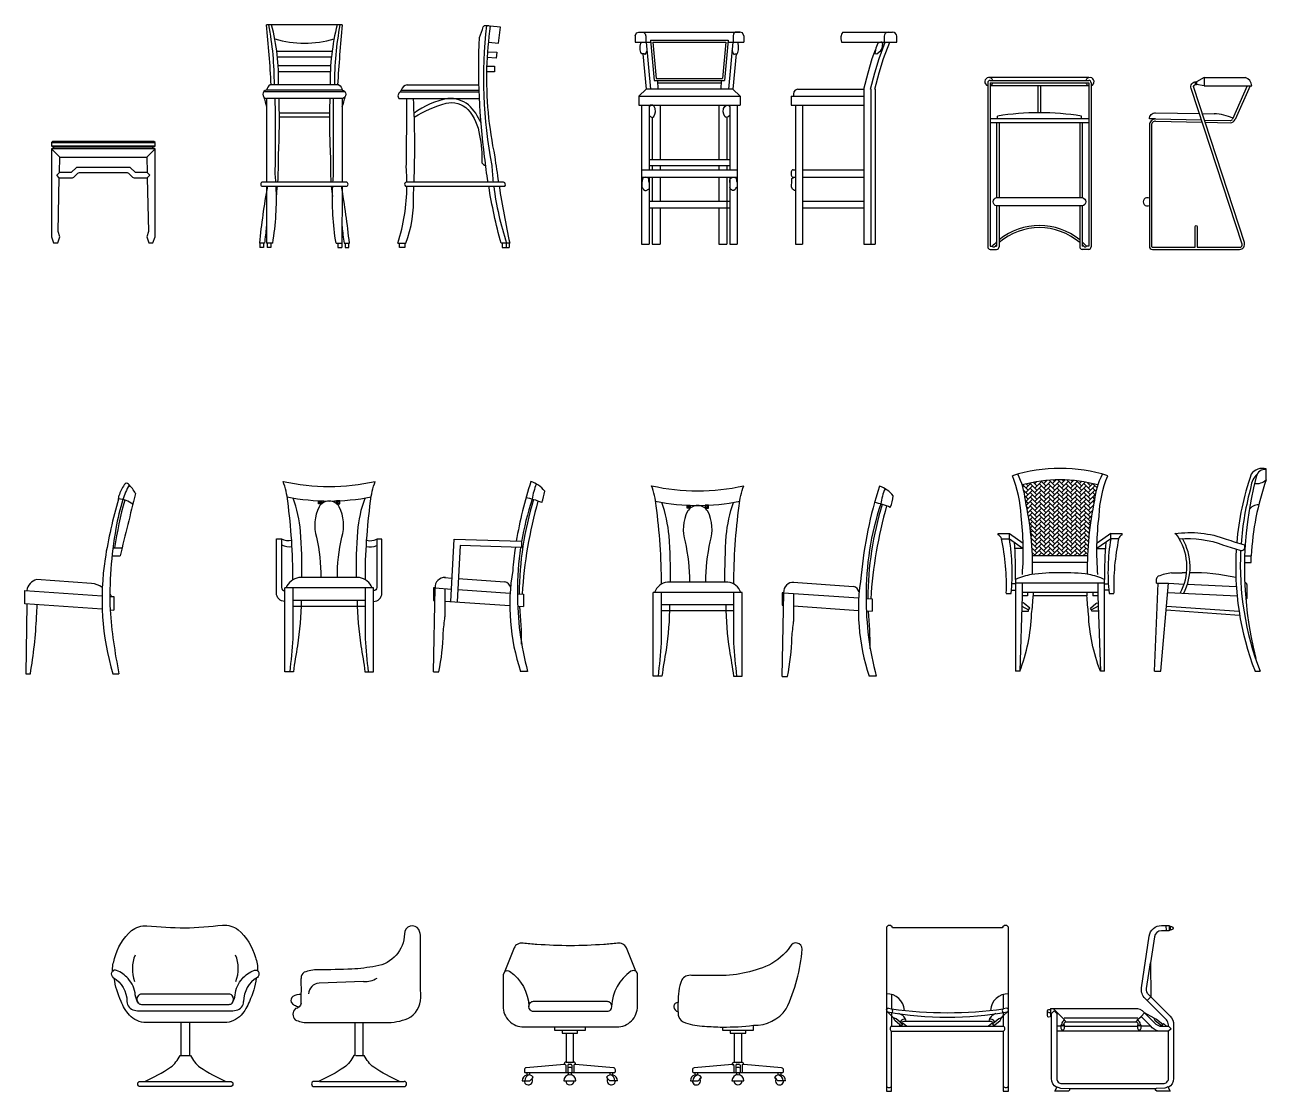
# Model space of a CAD drawing. Header units: inches. Extents: x 10 to 52.5, y 12.2 to 37.
# Drawn here: x 21.83 to 27.83, y 19.95 to 25.1 of the extents above; entities that cross this region are included whole.
import ezdxf

# ---------------------------------------------------------------- set-up
doc = ezdxf.new("R2010")
doc.units = ezdxf.units.IN
doc.header["$MEASUREMENT"] = 0
for name, color, linetype in [('02', 2, 'Continuous'), ('4', 4, 'Continuous'), ('8', 8, 'Continuous')]:
    doc.layers.add(name, color=color, linetype=linetype)

msp = doc.modelspace()

# ---------------------------------------------------------------- hatches: boundary and pattern name
at = {"layer": '8'}
h = msp.add_hatch(dxfattribs=at)
h.set_pattern_fill('AR-HBONE', color=256, scale=0.00015, style=0)
h.set_pattern_definition([(45, (19.594615, 43.33471), (2e-18, 0.021552615), [0.04572, -0.01524]), (135, (19.605391, 43.345486), (2e-18, 0.021552615), [0.04572, -0.01524])])
h.paths.add_polyline_path([(26.6955, 22.5315), (26.9634, 22.5315, -0.04465), (26.9975, 22.8006, -0.055152), (27.0126, 22.8744, 0.136951), (26.6463, 22.8744, -0.055152), (26.6615, 22.8006, -0.04465)])

# ---------------------------------------------------------------- linework, layer by layer
at = {"layer": '02'}
for p, q in [((26.7236, 24.6728), (26.7236, 24.8028)), ((26.7356, 24.6728), (26.7356, 24.8028)), ((21.9549, 24.5287), (22.4549, 24.5287)), ((21.9549, 24.5137), (22.4549, 24.5137)), ((26.6448, 22.2896), (26.677, 22.2706)), ((27.0141, 22.2896), (26.982, 22.2706)), ((27.3459, 20.7211), (27.3408, 20.7461)), ((27.2682, 20.4011), (27.2505, 20.3834)), ((26.0151, 20.3095), (25.9913, 20.3329)), ((26.5551, 20.3095), (26.5789, 20.3329)), ((26.7757, 20.3259), (26.7832, 20.3259)), ((26.8497, 20.3009), (27.2048, 20.3009)), ((26.8332, 20.2645), (26.8332, 20.2501)), ((26.8374, 20.2645), (26.8374, 20.2695)), ((26.8374, 20.2645), (26.8474, 20.2645)), ((26.8474, 20.2645), (26.8474, 20.2695)), ((27.2032, 20.2645), (27.2032, 20.2501)), ((27.2071, 20.2645), (27.2071, 20.2695)), ((27.2171, 20.2695), (27.2171, 20.2645)), ((27.3253, 20.269), (27.3189, 20.2613)), ((24.432, 20.0754), (24.4345, 20.0757)), ((24.44, 20.0707), (24.44, 20.0362)), ((24.442, 20.0862), (24.478, 20.0862)), ((24.45, 20.0712), (24.45, 20.0362)), ((24.455, 20.0762), (24.465, 20.0762)), ((24.47, 20.0712), (24.47, 20.0362)), ((25.2446, 20.0751), (25.2471, 20.0754)), ((25.2525, 20.0704), (25.2525, 20.0359)), ((25.2545, 20.0859), (25.2905, 20.0859)), ((25.2625, 20.0709), (25.2625, 20.0359)), ((25.2675, 20.0759), (25.2775, 20.0759)), ((25.2825, 20.0709), (25.2825, 20.0359))]:
    msp.add_line(p, q, dxfattribs=at)
for points in [[(23.245, 22.7983), (23.2608, 22.7983), (23.2608, 22.7838), (23.245, 22.7838)], [(23.248, 22.7953), (23.2578, 22.7953), (23.2578, 22.7868), (23.248, 22.7868)], [(23.3482, 22.7983), (23.3325, 22.7983), (23.3325, 22.7838), (23.3482, 22.7838)], [(23.3452, 22.7953), (23.3355, 22.7953), (23.3355, 22.7868), (23.3452, 22.7868)], [(25.0262, 22.7769), (25.042, 22.7769), (25.042, 22.7625), (25.0262, 22.7625)], [(25.0292, 22.7739), (25.039, 22.7739), (25.039, 22.7655), (25.0292, 22.7655)], [(25.1294, 22.7769), (25.1136, 22.7769), (25.1136, 22.7625), (25.1294, 22.7625)], [(25.1264, 22.7739), (25.1166, 22.7739), (25.1166, 22.7655), (25.1264, 22.7655)]]:
    msp.add_lwpolyline(points, close=True, dxfattribs=at)
for points in [[(26.644, 22.2642), (26.6762, 22.2642), (26.677, 22.2706), (26.6826, 22.2793), (26.6563, 22.3024), (26.6507, 22.3047), (26.6453, 22.3043)], [(27.015, 22.2642), (26.9828, 22.2642), (26.982, 22.2706), (26.9764, 22.2793), (27.0027, 22.3024), (27.0082, 22.3047), (27.0136, 22.3043)], [(26.8203, 20.3209), (26.7953, 20.3459)], [(26.7882, 20.3209), (26.8007, 20.3334), (26.8132, 20.3209)], [(27.2382, 20.325), (27.2206, 20.3073)], [(26.0678, 20.269), (26.0614, 20.2613), (26.0555, 20.2663)], [(26.0562, 20.2787), (26.0655, 20.271)], [(26.0603, 20.26), (26.0614, 20.2613)], [(26.5023, 20.269), (26.5088, 20.2613), (26.5147, 20.2663)], [(26.514, 20.2787), (26.5047, 20.271)], [(26.5099, 20.26), (26.5088, 20.2613)], [(26.8512, 20.2501), (26.8512, 20.2645)], [(27.2212, 20.2501), (27.2212, 20.2645)], [(27.3532, 20.26), (27.3657, 20.2475), (27.3532, 20.235)]]:
    msp.add_lwpolyline(points, dxfattribs=at)
for points in [[(23.4632, 20.4764), (23.2478, 20.4672, 0.387573), (23.1964, 20.4159)], [(26.0855, 20.2834, 0.301792), (26.0506, 20.3204)], [(26.8574, 20.2795, 0.063701), (26.8455, 20.2957)], [(24.4879, 20.0754), (24.4854, 20.0757, 0.440925), (24.48, 20.0707), (24.48, 20.0362)], [(25.3005, 20.0751), (25.298, 20.0754, 0.440925), (25.2925, 20.0704), (25.2925, 20.0359)], [(26.8139, 19.9636), (26.8158, 19.9674, 0.176713), (26.8308, 19.961), (26.8734, 19.9595), (26.8748, 19.9573)], [(27.3526, 19.9636), (27.3507, 19.9674, -0.176713), (27.3356, 19.961), (27.2931, 19.9595), (27.2917, 19.9573)]]:
    msp.add_lwpolyline(points, format="xyb", dxfattribs=at)
for centre, radius, start, end in [((21.5182, 24.8158), 1.5135, 359.68727, 10.72819), ((21.9553, 24.8272), 1.0972, 358.97308, 14.26314), ((24.3987, 24.8272), 1.0972, 165.73686, 181.02692), ((24.8358, 24.8158), 1.5135, 169.27181, 180.31273), ((26.7296, 23.8181), 0.3098, 50.98438, 129.01562), ((26.7296, 23.8181), 0.2998, 49.41813, 130.58187), ((26.7296, 23.8181), 0.3098, 131.93389, 137.39758), ((26.5085, 24.0328), 0.00848, 215.66381, 324.33619), ((26.7296, 23.8181), 0.2998, 133.67499, 135.61396), ((26.7296, 23.8181), 0.3098, 42.60242, 48.06611), ((26.7296, 23.8181), 0.2998, 44.38604, 46.32501), ((26.9507, 24.0328), 0.00848, 215.66381, 324.33619), ((24.2869, 22.2608), 2.0511, 164.70418, 171.30519), ((25.7675, 22.3441), 1.5523, 162.77135, 179.83764), ((25.601, 22.3677), 1.3941, 161.67564, 170.44384), ((27.286, 22.3448), 1.3941, 161.67564, 180.50901), ((27.4525, 22.3212), 1.5523, 162.77135, 179.83764), ((25.601, 22.3677), 1.3941, 171.53622, 180.50901), ((22.5222, 20.5371), 0.1767, 157.92288, 200.20672), ((22.6804, 20.5371), 0.1767, 339.79328, 22.07712), ((23.4734, 20.5762), 0.1003, 264.14208, 303.20996), ((26.5782, 20.3311), 0.0851, 88.6969, 176.68724), ((26.8422, 20.2507), 0.00902, 183.94673, 356.05327), ((26.8424, 20.3015), 0.0374, 262.31803, 277.68197), ((27.2122, 20.2507), 0.00902, 183.94673, 356.05327), ((27.2121, 20.3015), 0.0374, 262.31803, 277.68197), ((24.435, 20.0707), 0.005, 0, 95.17552), ((24.455, 20.0712), 0.005, 90, 180), ((24.46, 20.0411), 0.0199, 66.26078, 113.73922), ((24.465, 20.0712), 0.005, 0, 90), ((25.2475, 20.0704), 0.005, 0, 95.17552), ((25.2675, 20.0709), 0.005, 90, 180), ((25.2725, 20.0407), 0.0199, 66.26078, 113.73922), ((25.2775, 20.0709), 0.005, 0, 90), ((24.2712, 19.9962), 0.029, 101.94054, 180), ((24.6487, 19.9962), 0.029, 0, 78.05946), ((25.0838, 19.9959), 0.029, 101.94054, 180), ((25.4613, 19.9959), 0.029, 0, 78.05946)]:
    msp.add_arc(centre, radius, start, end, dxfattribs=at)
for centre in [(26.8422, 20.2645), (27.2122, 20.2645)]:
    msp.add_ellipse(centre, major_axis=(-0.009, 0), ratio=0.253367, start_param=6.283185, end_param=9.424778, dxfattribs=at)
at = {"layer": '4'}
for p, q in [((23.3595, 25.0976), (22.9945, 25.0976)), ((24.7753, 25.0442), (24.7754, 25.0143)), ((24.7933, 25.0623), (25.2824, 25.0623)), ((24.8504, 25.0243), (25.2253, 25.0243)), ((24.8504, 25.0243), (24.8683, 24.8289)), ((25.2253, 25.0243), (25.2074, 24.8289)), ((25.3004, 25.0442), (25.3004, 25.0143)), ((25.7791, 25.0622), (26.0199, 25.0622)), ((25.9786, 25.0422), (25.9786, 25.0143)), ((26.0399, 25.0143), (26.0399, 25.0422)), ((23.0432, 24.9698), (23.3108, 24.9698)), ((24.7754, 25.0143), (24.8513, 25.0143)), ((24.8285, 25.0143), (24.8493, 24.7873)), ((24.8613, 25.0143), (25.2144, 25.0143)), ((24.8613, 25.0143), (24.8774, 24.8389)), ((25.2144, 25.0143), (25.1983, 24.8389)), ((25.2244, 25.0143), (25.3004, 25.0143)), ((25.2472, 25.0143), (25.2264, 24.7873)), ((25.7725, 25.0143), (26.0399, 25.0143)), ((23.0464, 24.9426), (23.3076, 24.9426)), ((23.0501, 24.9004), (23.3039, 24.9004)), ((24.8125, 24.9573), (24.8281, 24.7873)), ((25.2632, 24.9573), (25.2476, 24.7873)), ((23.0516, 24.8716), (23.3024, 24.8716)), ((26.9676, 24.8428), (26.4856, 24.8428)), ((27.5254, 24.8428), (27.4881, 24.8228)), ((27.5254, 24.8428), (27.7249, 24.8428)), ((27.5254, 24.8428), (27.5254, 24.8028)), ((23.3595, 24.7826), (22.9945, 24.7826)), ((23.3432, 24.8076), (23.0108, 24.8076)), ((23.6452, 24.7826), (24.0216, 24.7826)), ((23.6739, 24.8076), (24.0209, 24.8076)), ((24.7929, 24.7535), (24.8281, 24.7873)), ((25.2476, 24.7873), (24.8281, 24.7873)), ((24.8683, 24.8289), (25.2074, 24.8289)), ((24.8774, 24.8389), (25.1983, 24.8389)), ((24.884, 24.8286), (24.8859, 24.7873)), ((24.8845, 24.8173), (25.1912, 24.8173)), ((25.1917, 24.8286), (25.1898, 24.7873)), ((25.2829, 24.7535), (25.2476, 24.7873)), ((25.562, 24.7873), (25.8805, 24.7873)), ((25.8805, 24.7873), (25.8805, 24.0373)), ((25.9145, 24.7873), (25.9145, 24.0373)), ((25.9349, 24.7875), (25.9349, 24.0373)), ((26.4796, 24.8168), (26.4796, 24.0248)), ((26.4916, 24.8288), (26.9676, 24.8288)), ((26.4916, 24.8168), (26.9676, 24.8168)), ((26.4916, 24.8168), (26.4916, 24.0278)), ((26.9676, 24.8028), (26.4916, 24.8028)), ((26.9676, 24.8168), (26.9676, 24.0278)), ((26.9796, 24.8168), (26.9796, 24.0248)), ((27.4827, 24.8225), (27.4827, 24.8091)), ((27.4881, 24.8228), (27.4881, 24.8098)), ((27.5254, 24.8028), (27.4881, 24.8098)), ((27.5254, 24.8028), (27.7562, 24.8028)), ((27.7336, 24.8028), (27.6624, 24.642)), ((27.7478, 24.8028), (27.6755, 24.6396)), ((23.3741, 24.7736), (22.9799, 24.7736)), ((22.9945, 24.7416), (22.9945, 24.3376)), ((23.3595, 24.7416), (22.9945, 24.7416)), ((23.3595, 24.7416), (23.3595, 24.3376)), ((23.6334, 24.7416), (24.0232, 24.7416)), ((23.6405, 24.7736), (24.0219, 24.7736)), ((24.7929, 24.7535), (25.2829, 24.7535)), ((24.7929, 24.7535), (24.7929, 24.7097)), ((25.2829, 24.7535), (25.2829, 24.7097)), ((25.5299, 24.7535), (25.8805, 24.7535)), ((25.5299, 24.7535), (25.5299, 24.7097)), ((23.2982, 24.6716), (23.0558, 24.6716)), ((24.7929, 24.7097), (25.2829, 24.7097)), ((24.8064, 24.7097), (24.8064, 24.0373)), ((24.8427, 24.7097), (24.8427, 24.3973)), ((24.8961, 24.7097), (24.8961, 24.4472)), ((25.1796, 24.7097), (25.1796, 24.4472)), ((25.2331, 24.7007), (25.2331, 24.3973)), ((25.2694, 24.7097), (25.2694, 24.0373)), ((25.5299, 24.7097), (25.8805, 24.7097)), ((25.5503, 24.7097), (25.5503, 24.0373)), ((25.5843, 24.7097), (25.5843, 24.0373)), ((27.5164, 24.6685), (27.5744, 24.6674)), ((23.298, 24.6516), (23.056, 24.6516)), ((24.8572, 24.651), (24.8572, 24.4472)), ((25.2185, 24.651), (25.2185, 24.4472)), ((26.9676, 24.6428), (26.4916, 24.6428)), ((26.9676, 24.6248), (26.4916, 24.6248)), ((26.5226, 24.6248), (26.5226, 24.2628)), ((26.5268, 24.6428), (26.5268, 24.657)), ((26.5346, 24.6248), (26.5346, 24.2628)), ((26.9246, 24.6248), (26.9246, 24.2628)), ((26.9324, 24.6428), (26.9324, 24.657)), ((26.9366, 24.6248), (26.9366, 24.2628)), ((27.2912, 24.6428), (27.5127, 24.6379)), ((27.2912, 24.6328), (27.5161, 24.6278)), ((27.5265, 24.6376), (27.6512, 24.6349)), ((27.5298, 24.6274), (27.6521, 24.6247)), ((21.9949, 24.4587), (21.9549, 24.4987)), ((22.4149, 24.4587), (22.4549, 24.4987)), ((24.8427, 24.4472), (25.2331, 24.4472)), ((21.9799, 24.3712), (21.9929, 24.3837)), ((21.9922, 24.3587), (21.9799, 24.3712)), ((22.4299, 24.3712), (22.4169, 24.3837)), ((22.4176, 24.3587), (22.4299, 24.3712)), ((24.8064, 24.3973), (25.2694, 24.3973)), ((24.8064, 24.3616), (25.2694, 24.3616)), ((24.8427, 24.4172), (25.2331, 24.4172)), ((24.8427, 24.3616), (24.8427, 24.0373)), ((24.8572, 24.4172), (24.8572, 24.3973)), ((24.8572, 24.3616), (24.8572, 24.2458)), ((24.8961, 24.4172), (24.8961, 24.3973)), ((24.8961, 24.3616), (24.8961, 24.2458)), ((25.1796, 24.4172), (25.1796, 24.3973)), ((25.1796, 24.3616), (25.1796, 24.2458)), ((25.2185, 24.4172), (25.2185, 24.3973)), ((25.2185, 24.3616), (25.2185, 24.0373)), ((25.2331, 24.3616), (25.2331, 24.0373)), ((25.5299, 24.3873), (25.5299, 24.3716)), ((25.5399, 24.3973), (25.5503, 24.3973)), ((25.5399, 24.3616), (25.5503, 24.3616)), ((25.5843, 24.3973), (25.8805, 24.3973)), ((25.5843, 24.3616), (25.8805, 24.3616)), ((22.9945, 24.3176), (22.9945, 24.0426)), ((23.3595, 24.3176), (23.3574, 24.0226)), ((24.8427, 24.2458), (25.2331, 24.2458)), ((25.5843, 24.2458), (25.8805, 24.2458)), ((24.8427, 24.2135), (25.2331, 24.2135)), ((24.8572, 24.2135), (24.8572, 24.0373)), ((24.8961, 24.2135), (24.8961, 24.0373)), ((25.1796, 24.2135), (25.1796, 24.0373)), ((25.5843, 24.2135), (25.8805, 24.2135)), ((26.5226, 24.2228), (26.5226, 24.0278)), ((26.5346, 24.2228), (26.5346, 24.0248)), ((26.9246, 24.2228), (26.9246, 24.0248)), ((26.9366, 24.2228), (26.9366, 24.0278)), ((22.9849, 24.0426), (22.9595, 24.0426)), ((22.962, 24.0426), (22.962, 24.0226)), ((22.9795, 24.0226), (22.962, 24.0226)), ((22.9795, 24.0426), (22.9795, 24.0226)), ((23.0239, 24.0426), (22.9945, 24.0426)), ((22.9966, 24.0426), (22.9966, 24.0226)), ((23.0155, 24.0226), (22.9966, 24.0226)), ((23.0155, 24.0426), (23.0155, 24.0226)), ((23.3301, 24.0426), (23.3595, 24.0426)), ((23.3385, 24.0426), (23.3385, 24.0226)), ((23.3385, 24.0226), (23.3574, 24.0226)), ((23.3691, 24.0426), (23.3945, 24.0426)), ((23.3746, 24.0426), (23.3746, 24.0226)), ((23.3746, 24.0226), (23.392, 24.0226)), ((23.392, 24.0226), (23.392, 24.0426)), ((23.6291, 24.0426), (23.6676, 24.0426)), ((24.1321, 24.0426), (24.1321, 24.0226)), ((24.1321, 24.0226), (24.1662, 24.0226)), ((24.1528, 24.0426), (24.1528, 24.0226)), ((24.1662, 24.0426), (24.1662, 24.0226)), ((24.8064, 24.0373), (24.8427, 24.0373)), ((24.8572, 24.0373), (24.8961, 24.0373)), ((25.1796, 24.0373), (25.2185, 24.0373)), ((25.2331, 24.0373), (25.2694, 24.0373)), ((25.5503, 24.0373), (25.5843, 24.0373)), ((25.8805, 24.0373), (25.9349, 24.0373)), ((26.4916, 24.0278), (26.5016, 24.0278)), ((26.4916, 24.0128), (26.5226, 24.0128)), ((26.5153, 24.0278), (26.5226, 24.0278)), ((26.9438, 24.0278), (26.9366, 24.0278)), ((26.9676, 24.0128), (26.9366, 24.0128)), ((26.9676, 24.0278), (26.9576, 24.0278)), ((27.8255, 22.8995), (27.8255, 22.9527)), ((26.5295, 22.6395), (26.5845, 22.6395)), ((26.5295, 22.6342), (26.5295, 22.6395)), ((26.5845, 22.6395), (26.6511, 22.5934)), ((26.5845, 22.6145), (26.5845, 22.6395)), ((27.0745, 22.6395), (27.0079, 22.5934)), ((27.0745, 22.6145), (27.0745, 22.6395)), ((27.0745, 22.6395), (27.1295, 22.6395)), ((27.1295, 22.6342), (27.1295, 22.6395)), ((22.2517, 22.5708), (22.2956, 22.5708)), ((26.5465, 22.6145), (26.5845, 22.6145)), ((26.5845, 22.6145), (26.6515, 22.5681)), ((26.6515, 22.5681), (26.611, 22.5681)), ((27.0745, 22.6145), (27.0074, 22.5681)), ((27.0074, 22.5681), (27.048, 22.5681)), ((27.1125, 22.6145), (27.0745, 22.6145)), ((22.2473, 22.5328), (22.2864, 22.5328)), ((26.9634, 22.5315), (26.6965, 22.5315)), ((26.9626, 22.4995), (26.6965, 22.4995)), ((27.7257, 22.4995), (27.7537, 22.4995)), ((27.7264, 22.5315), (27.7537, 22.5315)), ((27.7537, 22.4995), (27.7537, 22.5315)), ((27.3672, 22.4495), (27.4201, 22.4495)), ((23.4431, 22.427), (23.1502, 22.427)), ((23.8541, 22.4272), (23.891, 22.4246)), ((23.9209, 22.4225), (24.1458, 22.4068)), ((25.2242, 22.4057), (24.9314, 22.4057)), ((25.5391, 22.4043), (25.8309, 22.3839)), ((26.6145, 22.3965), (26.5962, 22.3965)), ((27.0445, 22.3995), (26.6145, 22.3995)), ((26.6465, 22.3995), (26.6465, 22.3395)), ((27.0125, 22.3995), (27.0125, 22.3395)), ((27.0445, 22.3965), (27.0627, 22.3965)), ((27.2865, 21.9745), (27.3035, 22.3995)), ((27.2955, 22.3995), (27.2955, 22.4203)), ((27.2955, 22.3995), (27.3535, 22.3995)), ((27.3165, 21.9745), (27.3535, 22.3995)), ((27.3535, 22.3995), (27.4296, 22.3961)), ((27.4451, 22.3954), (27.6812, 22.3848)), ((27.7326, 22.3935), (27.7326, 22.3254)), ((22.2367, 22.3363), (22.2557, 22.335)), ((22.2557, 22.335), (22.2557, 22.27)), ((23.5116, 22.377), (23.0816, 22.377)), ((23.8013, 22.377), (23.8013, 22.317)), ((23.8083, 22.377), (23.8013, 22.377)), ((23.8013, 21.972), (23.8095, 22.3769)), ((23.8083, 22.377), (23.888, 22.3714)), ((23.8563, 22.3737), (23.8563, 22.2372)), ((23.918, 22.3693), (24.1713, 22.3516)), ((24.2069, 22.3491), (24.2367, 22.347)), ((24.2367, 22.347), (24.2367, 22.287)), ((25.2928, 22.3557), (24.8628, 22.3557)), ((25.4863, 22.3541), (25.4863, 22.2941)), ((25.4933, 22.3541), (25.4863, 22.3541)), ((25.4863, 21.9491), (25.4945, 22.354)), ((25.4933, 22.3541), (25.8564, 22.3287)), ((25.5413, 22.3507), (25.5413, 22.2143)), ((25.892, 22.3262), (25.9217, 22.3241)), ((25.9217, 22.3241), (25.9217, 22.2641)), ((26.5695, 22.351), (26.5925, 22.351)), ((26.594, 22.366), (26.6145, 22.366)), ((26.6465, 22.3395), (26.6345, 21.9745)), ((27.0125, 22.3545), (26.6465, 22.3545)), ((26.6715, 22.3395), (26.6465, 22.3395)), ((26.6715, 22.3545), (26.6715, 22.3395)), ((26.6995, 22.3545), (26.6995, 22.3395)), ((26.9595, 22.3395), (26.6995, 22.3395)), ((26.9595, 22.3545), (26.9595, 22.3395)), ((26.9875, 22.3545), (26.9875, 22.3395)), ((27.0125, 22.3395), (26.9875, 22.3395)), ((27.0125, 22.3395), (27.0245, 21.9745)), ((27.065, 22.366), (27.0445, 22.366)), ((27.0665, 22.351), (27.0895, 22.351)), ((27.3496, 22.3545), (27.6849, 22.3395)), ((22.2377, 22.2712), (22.2557, 22.27)), ((23.4716, 22.317), (23.1216, 22.317)), ((23.4716, 22.287), (23.1226, 22.287)), ((23.8013, 22.317), (23.8083, 22.317)), ((23.8563, 22.3137), (24.1697, 22.2917)), ((24.208, 22.289), (24.2367, 22.287)), ((25.2528, 22.2957), (24.9028, 22.2957)), ((25.2528, 22.2657), (24.9038, 22.2657)), ((25.4863, 22.2941), (25.4933, 22.2941)), ((25.5413, 22.2907), (25.8547, 22.2688)), ((25.893, 22.2661), (25.9217, 22.2641)), ((27.3427, 22.2717), (27.6974, 22.246)), ((27.344, 22.2896), (27.6944, 22.2642)), ((22.2507, 21.9627), (22.2807, 21.9627)), ((23.8013, 21.972), (23.8263, 21.972)), ((24.256, 21.9736), (24.2222, 21.9736)), ((26.6345, 21.9745), (26.6145, 21.9745)), ((27.0445, 21.9745), (27.0245, 21.9745)), ((27.2865, 21.9745), (27.3165, 21.9745)), ((27.7715, 21.9745), (27.7965, 21.9745)), ((25.4863, 21.9491), (25.5113, 21.9491)), ((25.941, 21.9507), (25.9072, 21.9507)), ((25.9903, 20.3389), (25.9907, 20.3408)), ((26.0003, 20.3468), (26.015, 20.3435)), ((26.5698, 20.3468), (26.5552, 20.3435)), ((26.5799, 20.3389), (26.5794, 20.3408)), ((26.0151, 20.326), (26.0151, 20.26)), ((26.0202, 20.3351), (26.018, 20.3255)), ((26.55, 20.3351), (26.5522, 20.3255)), ((26.5551, 20.326), (26.5551, 20.26)), ((26.0151, 20.26), (26.5551, 20.26)), ((27.3532, 20.235), (26.8132, 20.235)), ((23.4263, 20.1184), (23.4666, 20.1184)), ((22.3713, 19.9807), (22.3713, 19.9807)), ((22.8313, 19.9807), (22.8313, 19.9807)), ((23.2507, 19.9932), (23.6587, 19.9932)), ((24.6897, 19.9962), (24.6534, 19.9962)), ((25.0428, 19.9959), (25.0791, 19.9959)), ((25.5023, 19.9959), (25.466, 19.9959))]:
    msp.add_line(p, q, dxfattribs=at)
for points in [[(24.0647, 24.3376, -0.011031), (24.0482, 24.4597, -0.044244), (24.0232, 25.0365, -0.008746), (24.0418, 25.0884, -0.322032), (24.0565, 25.0946, -0.113056), (24.0753, 25.0914, 0.022934), (24.0573, 24.8894, 0.057805), (24.0972, 24.4604, 0.005756), (24.1148, 24.3376, 0.005756)], [(24.0565, 25.0946, 0.076107), (24.0825, 24.4185, 0.013679), (24.0896, 24.3376, 0.013679)], [(23.0108, 24.8076, 0.232879), (22.9945, 24.7826, 0.883668), (22.9945, 24.7416)], [(23.3432, 24.8076, -0.232879), (23.3595, 24.7826, -0.883668), (23.3595, 24.7416)], [(27.2912, 24.6428, 0.414214), (27.2612, 24.6128), (27.2612, 24.0278, 0.414214), (27.2762, 24.0128), (27.6967, 24.0128, 0.510272), (27.7204, 24.0456), (27.4753, 24.7941, -0.510272), (27.4867, 24.8098), (27.4881, 24.8098)], [(27.4819, 24.1228, -1), (27.4919, 24.1228), (27.4919, 24.0228), (27.6976, 24.0228, 0.510272), (27.7091, 24.0385), (27.4629, 24.79, -0.510272), (27.4867, 24.8228), (27.4881, 24.8228)], [(23.0389, 24.3376, 0.00726), (23.036, 24.3746, 0.006646), (23.036, 24.7416)], [(23.3151, 24.3376, -0.00726), (23.3181, 24.3746, -0.006646), (23.318, 24.7416)], [(23.6726, 24.3376, 0.018322), (23.6694, 24.4088, 0.006178), (23.6713, 24.7416)], [(23.707, 24.3376, 0.02337), (23.7042, 24.7416)], [(23.7081, 24.6516, -0.071319), (23.8614, 24.7189, -0.265147), (23.9674, 24.6889, -0.140589), (24.0239, 24.5635, -0.057057), (24.0348, 24.431, 0.147878), (24.0534, 24.4164, 0.134293)], [(24.0308, 24.6227, 0.104609), (23.9699, 24.711, 0.186567), (23.8703, 24.7416)], [(27.2912, 24.6428), (27.2612, 24.6428, -0.414214), (27.2912, 24.6728), (27.5026, 24.6688)], [(27.2912, 24.6328, 0.414214), (27.2712, 24.6128), (27.2712, 24.0278, 0.414214), (27.2762, 24.0228), (27.4819, 24.0228), (27.4819, 24.1228, -0.414214)], [(22.4549, 24.4987), (21.9549, 24.4987), (21.9549, 24.0737), (21.9649, 24.0437), (21.9849, 24.0437), (21.9949, 24.0737), (21.9864, 24.0991), (21.9922, 24.3587), (22.0561, 24.3587, 0.198912), (22.0632, 24.3616), (22.0823, 24.3808, -0.198912), (22.0894, 24.3837), (22.3204, 24.3837, -0.198912), (22.3275, 24.3808), (22.3466, 24.3616, 0.198912), (22.3537, 24.3587), (22.4176, 24.3587), (22.4234, 24.0991), (22.4149, 24.0737), (22.4249, 24.0437), (22.4449, 24.0437)], [(23.0239, 24.0426, 0.05397), (23.0401, 24.3176, 0.05397)], [(23.3301, 24.0426, -0.05397), (23.314, 24.3176, -0.05397)], [(23.6291, 24.0426, 0.071844), (23.6725, 24.3176, 0.071844)], [(23.6676, 24.0426, 0.099305), (23.7042, 24.2771, 0.002343), (23.7062, 24.3176, 0.002343)], [(24.118, 24.3176, 0.012975), (24.1691, 24.0426), (24.1274, 24.0426, -0.025199), (24.0679, 24.3176)], [(24.092, 24.3176, 0.047559), (24.1545, 24.0426)], [(26.647, 22.4422, 0.051703), (26.6409, 22.7259, 0.085713), (26.5995, 22.9195)], [(26.6963, 22.4469, 0.058589), (26.6615, 22.8006, 0.096825), (26.6245, 22.9268)], [(26.9627, 22.4469, -0.058588), (26.9975, 22.8006, -0.096825), (27.0345, 22.9268)], [(27.0121, 22.4422, -0.051703), (27.0182, 22.7259, -0.085713), (27.0596, 22.9195)], [(27.8255, 22.95, 0.371289), (27.7772, 22.9144, 0.127542), (27.7759, 22.0367)], [(23.1218, 22.417, 0.033979), (23.0962, 22.7958, 0.060823), (23.0741, 22.892)], [(23.4715, 22.417, -0.033979), (23.4971, 22.7958, -0.060823), (23.5191, 22.892)], [(24.9029, 22.3957, 0.033979), (24.8773, 22.7744, 0.060823), (24.8553, 22.8707)], [(25.2527, 22.3957, -0.033979), (25.2783, 22.7744, -0.060823), (25.3003, 22.8707)], [(23.1647, 22.427, 0.022016), (23.1581, 22.65, 0.064574), (23.1232, 22.8115, 0.064574)], [(23.4285, 22.427, -0.022016), (23.4352, 22.65, -0.064574), (23.4701, 22.8115, -0.064574)], [(23.3363, 22.427, -0.054047), (23.3576, 22.622, 0.193221), (23.3454, 22.7688, 0.26274), (23.2966, 22.7967, 0.26274), (23.2478, 22.7688, 0.193221), (23.2357, 22.622, -0.054047), (23.2569, 22.427)], [(24.9459, 22.4057, 0.022016), (24.9393, 22.6287, 0.064574), (24.9044, 22.7902, 0.064574)], [(25.1175, 22.4057, -0.054047), (25.1387, 22.6006, 0.193221), (25.1266, 22.7475, 0.26274), (25.0778, 22.7753, 0.26274), (25.029, 22.7475, 0.193221), (25.0169, 22.6006, -0.054047), (25.0381, 22.4057)], [(25.2097, 22.4057, -0.022016), (25.2163, 22.6287, -0.064574), (25.2512, 22.7902, -0.064574)], [(27.3845, 22.6395, -0.124955), (27.6323, 22.6131, 0.015252), (27.7206, 22.5852, 0.013147)], [(23.0816, 22.312, -0.414214), (23.0416, 22.352), (23.0416, 22.615), (23.0666, 22.615), (23.0666, 22.379, 0.414214), (23.0816, 22.364, 0.414214)], [(23.5116, 22.312, 0.414214), (23.5516, 22.352), (23.5516, 22.612), (23.5266, 22.612), (23.5266, 22.379, -0.414214), (23.5116, 22.364, -0.414214)], [(27.4045, 22.6145, -0.10846), (27.6196, 22.5845, 0.013147), (27.7038, 22.5576)], [(27.0446, 21.9745), (27.0446, 22.418, 0.042463), (26.9683, 22.4428, 0.059838), (26.6908, 22.442, 0.065216), (26.6145, 22.418), (26.6145, 21.9745)], [(22.2001, 22.3795, 0.107868), (22.1487, 22.3993), (21.8827, 22.4177, 0.304445), (21.8357, 22.3647)], [(23.1613, 22.317, -0.03352), (23.1435, 22.098, 0.009693), (23.1236, 21.972), (23.0816, 21.972), (23.0816, 22.377)], [(23.1076, 21.972, 0.010353), (23.1226, 22.1318), (23.1226, 22.377)], [(23.432, 22.317, 0.03352), (23.4497, 22.098, -0.009693), (23.4696, 21.972), (23.5116, 21.972), (23.5116, 22.377)], [(23.4866, 21.972, -0.010353), (23.4716, 22.1318), (23.4716, 22.377)], [(24.9424, 22.2957, -0.03352), (24.9247, 22.0766, 0.009693), (24.9048, 21.9507), (24.8628, 21.9507), (24.8628, 22.3557)], [(24.8878, 21.9507, 0.010353), (24.9028, 22.1104), (24.9028, 22.3557)], [(25.2132, 22.2957, 0.03352), (25.2309, 22.0766, -0.009693), (25.2508, 21.9507), (25.2928, 21.9507), (25.2928, 22.3557)], [(25.2678, 21.9507, -0.010353), (25.2528, 22.1104), (25.2528, 22.3557)], [(26.6345, 21.9745, 0.083444), (26.692, 22.2517, 0.014098), (26.6995, 22.3395)], [(27.0245, 21.9745, -0.083444), (26.967, 22.2517, -0.014098), (26.9595, 22.3395)], [(21.8357, 22.299), (21.8307, 21.9627), (21.8527, 21.9627, 0.028911), (21.8827, 22.2391, 0.015596), (21.8848, 22.2956)], [(22.2526, 20.4957, -0.274317), (22.2461, 20.5186, -0.105429), (22.2487, 20.5249, -0.078307), (22.2597, 20.5864, -0.14833), (22.3409, 20.7214, -0.183664), (22.4159, 20.7447, 0.015798), (22.5987, 20.7346, 0.015798), (22.7813, 20.7478, -0.183664), (22.8566, 20.7258, -0.14833), (22.9401, 20.5922, -0.113167), (22.9502, 20.5281, -0.193187)], [(23.5688, 20.2772, 0.088735), (23.6774, 20.2966, 0.276147), (23.7392, 20.3985, -0.003977), (23.738, 20.6892, 0.109522), (23.7306, 20.7267, 0.762939), (23.6606, 20.7057, -0.367556), (23.5223, 20.5501, -0.040636), (23.4069, 20.5359, -0.006465), (23.2431, 20.5317, 0.101568), (23.1753, 20.5202, 0.283649), (23.161, 20.4906, -0.014661)], [(27.3569, 20.7461), (27.3569, 20.7211), (27.3196, 20.7211, 0.371574), (27.285, 20.6913), (27.2664, 20.5663), (27.2682, 20.4011), (27.3607, 20.3086, -0.198912), (27.3782, 20.2662), (27.3782, 20.0073, -0.271778), (27.3526, 19.9636), (27.3617, 19.9459), (27.2963, 19.9459), (27.2913, 19.9509), (27.2913, 19.9565), (27.2917, 19.9573), (26.8748, 19.9573), (26.8752, 19.9565), (26.8752, 19.9509), (26.8702, 19.9459), (26.8048, 19.9459), (26.8139, 19.9636, -0.271778), (26.7882, 20.0073), (26.7882, 20.3209), (26.7852, 20.3209), (26.7852, 20.3459)], [(27.3532, 20.26), (27.3532, 20.2662, 0.198912), (27.343, 20.2909), (27.24, 20.3939, -0.237611), (27.2231, 20.4452), (27.2603, 20.695, -0.371574), (27.3196, 20.7461), (27.3569, 20.7461)], [(27.3609, 20.7411), (27.3684, 20.7411, -1), (27.3684, 20.7261), (27.3609, 20.7261)], [(24.6872, 20.2562, 0.414214), (24.7872, 20.3562), (24.7872, 20.5087, 0.247786), (24.7785, 20.5252), (24.7338, 20.6378, 0.340368), (24.6904, 20.6609, -0.011634), (24.6239, 20.6543, -0.012871), (24.4622, 20.6484, -0.012871), (24.3004, 20.6543, -0.011634), (24.2339, 20.6609, 0.340368), (24.1906, 20.6378), (24.1459, 20.5252), (24.1372, 20.5087), (24.1372, 20.3562, 0.414214), (24.2372, 20.2562), (24.6872, 20.2562)], [(25.3475, 20.2409), (25.3475, 20.2641, 0.254703), (25.5055, 20.3431, 0.095604), (25.5825, 20.6321, 0.804203), (25.5251, 20.6447, -0.119536), (25.421, 20.5548, -0.109849), (25.1671, 20.5045, 0.005379), (25.0484, 20.5051, 0.298861), (25.0005, 20.4835, 0.107781), (24.9843, 20.3738, 0.446648), (24.9625, 20.3539, 0.342128), (24.984, 20.3296, 0.038784), (24.9846, 20.3086, 0.241575), (25.0194, 20.2758, 0.068197), (25.1104, 20.2599, 0.01912), (25.1975, 20.2557)], [(22.3746, 20.3711, -0.128364), (22.3598, 20.4108, 0.161019), (22.325, 20.4898, 0.131183), (22.269, 20.5287, 0.396371), (22.2488, 20.5248, 0.396371)], [(22.8276, 20.3711, 0.128364), (22.8424, 20.4108, -0.161019), (22.8772, 20.4898, -0.131183), (22.9332, 20.5287, -0.308808)], [(22.9332, 20.5287, -0.533843), (22.9561, 20.5186, -0.274317), (22.9496, 20.4957, 0.268913), (22.8833, 20.3792)], [(24.1459, 20.5252, -0.271703), (24.1686, 20.5252, -0.233129), (24.2623, 20.3552, -0.761735)], [(24.7781, 20.5252, 0.271703), (24.7554, 20.5252, 0.233129), (24.6617, 20.3552, 0.761735)], [(27.2682, 20.4011), (27.2577, 20.4116, -0.237611), (27.2478, 20.4415), (27.2664, 20.5663)], [(22.2526, 20.4957, -0.268913), (22.319, 20.3792, 0.360514), (22.355, 20.3366, 0.066206), (22.3707, 20.3345), (22.8315, 20.3345, 0.066206), (22.8472, 20.3366, 0.360514), (22.8833, 20.3792, -0.256511)], [(22.79, 20.2772), (22.4122, 20.2772, -0.202195), (22.3309, 20.3132, -0.093603), (22.2913, 20.3796, -0.078431), (22.2579, 20.4924, 0.011602)], [(22.9443, 20.4924, -0.078431), (22.911, 20.3796, -0.093603), (22.8713, 20.3132, -0.202195), (22.79, 20.2772)], [(23.1621, 20.4134, 0.164241), (23.1205, 20.4034, 0.304843), (23.1134, 20.3766, 0.18797), (23.1282, 20.362, 0.045606), (23.1513, 20.3533, -0.159206)], [(26.077, 20.336, 0.403977), (25.9901, 20.4162)], [(26.5551, 20.413), (26.5551, 20.3434, -0.007792)], [(23.1608, 20.3711, -0.326693), (23.1333, 20.3446, 0.420018), (23.1327, 20.2912, 0.128216), (23.1906, 20.2772), (23.5688, 20.2772)], [(26.7832, 20.3429), (26.7832, 20.3107, -1), (26.7682, 20.3107), (26.7682, 20.3334, -0.414214)], [(26.7757, 20.3259, -1), (26.7757, 20.3409), (26.7832, 20.3409)], [(26.7852, 20.3459), (27.1924, 20.3459, -0.198912), (27.2349, 20.3283), (27.2382, 20.325)], [(26.0826, 20.2934), (26.0755, 20.2934, 0.337338), (26.0562, 20.2787), (26.0372, 20.2947), (26.0246, 20.3001)], [(26.0864, 20.26), (26.0711, 20.2728), (26.0678, 20.269), (26.0655, 20.271), (26.0655, 20.2734, -0.414214), (26.0755, 20.2834), (26.4947, 20.2834, -0.414214), (26.5047, 20.2734), (26.5047, 20.271), (26.4991, 20.2728), (26.4838, 20.26)], [(26.5456, 20.3001), (26.533, 20.2947), (26.514, 20.2787, 0.337338), (26.4947, 20.2934), (26.4876, 20.2934, -0.240781)], [(26.8132, 20.3209), (26.8132, 20.0073, 0.414214), (26.8382, 19.9823), (27.3282, 19.9823, 0.414214), (27.3532, 20.0073), (27.3532, 20.235)], [(26.8132, 20.3209), (26.8203, 20.3209), (26.8455, 20.2957, -0.029505)], [(26.8515, 20.2886, 0.329273), (26.8374, 20.2695)], [(27.1971, 20.2795, -0.062332), (27.209, 20.2957), (27.2206, 20.3073), (27.2679, 20.26), (27.2212, 20.26)], [(27.2171, 20.2695, 0.329071), (27.203, 20.2886, -0.028857)], [(23.4209, 20.2772), (23.4209, 20.1184), (23.4158, 20.1184, -0.107902), (23.3704, 20.0611, -0.04279), (23.2453, 19.9932), (23.2237, 19.9932, 1), (23.2237, 19.9682), (23.6587, 19.9682, 1), (23.6587, 19.9932)], [(24.442, 20.2262), (24.442, 20.0862, 0.435548), (24.432, 20.0754), (24.2491, 20.0589, 0.387997), (24.24, 20.0489), (24.24, 20.0412, 0.414214), (24.245, 20.0362), (24.675, 20.0362)], [(24.675, 20.0362, 0.414214), (24.68, 20.0412), (24.68, 20.0489, 0.387997), (24.6709, 20.0589), (24.4879, 20.0754, 0.435548), (24.478, 20.0862), (24.478, 20.2262)], [(25.2545, 20.2259), (25.2545, 20.0859, 0.435548), (25.2446, 20.0751), (25.0616, 20.0586, 0.387997), (25.0525, 20.0486), (25.0525, 20.0409, 0.414214), (25.0575, 20.0359), (25.4875, 20.0359)], [(25.4875, 20.0359, 0.414214), (25.4925, 20.0409), (25.4925, 20.0486, 0.387997), (25.4834, 20.0586), (25.3005, 20.0751, 0.435548), (25.2905, 20.0859), (25.2905, 20.2259)], [(26.0151, 20.26, 0.563275), (26.0151, 20.235)], [(26.5551, 20.235, 0.563275), (26.5551, 20.26)], [(26.8374, 20.2664, 0.074944), (26.8341, 20.2654, 0.127979), (26.8334, 20.2648, 0.151926), (26.8332, 20.2645)], [(27.2071, 20.2695, 0.414214), (27.1971, 20.2795), (26.8574, 20.2795, 0.414214), (26.8474, 20.2695)], [(26.8474, 20.2663, -0.044882), (26.8499, 20.2657, -0.059427), (26.8507, 20.2652, -0.229084), (26.8512, 20.2645)], [(27.2032, 20.2645, -0.229084), (27.2037, 20.2652, -0.059427), (27.2046, 20.2657, -0.044882), (27.2071, 20.2663)], [(27.2212, 20.2645, 0.217923), (27.2208, 20.2651, 0.086717), (27.2194, 20.2658, 0.039449), (27.2171, 20.2664)], [(27.3177, 20.235, -0.198912), (27.2753, 20.2525), (27.2679, 20.26)], [(22.4053, 19.9932, 0.04279), (22.5304, 20.0611, 0.107902), (22.5759, 20.1184), (22.6267, 20.1184)], [(22.6267, 20.1184, 0.107902), (22.6722, 20.0611, 0.04279), (22.7973, 19.9932)], [(23.6372, 19.9932, -0.04279), (23.5121, 20.0611, -0.107902), (23.4666, 20.1184)], [(22.8188, 19.9932, -1), (22.8188, 19.9682), (22.3838, 19.9682, -1), (22.3838, 19.9932), (22.8188, 19.9932)], [(24.2829, 20.013, 0.730222), (24.2302, 19.9962)], [(24.2392, 19.9962, 1.280681), (24.2769, 20.0056, 0.031842)], [(24.2517, 20.0362), (24.2517, 20.0242, 0.339512)], [(24.2665, 19.9962, 0.078975), (24.2829, 20.013)], [(24.489, 19.9962, 1), (24.431, 19.9962)], [(24.44, 19.9962, 1), (24.48, 19.9962)], [(24.4525, 20.0362), (24.4525, 20.0242, 0.339512)], [(24.6897, 19.9962, 0.730222), (24.637, 20.013)], [(24.637, 20.013, 0.078975), (24.6534, 19.9962)], [(24.643, 20.0056, 1.280681), (24.6807, 19.9962)], [(24.6532, 20.0362), (24.6532, 20.0242, 0.174361)], [(25.0955, 20.0127, 0.730222), (25.0428, 19.9959)], [(25.0518, 19.9959, 1.280681), (25.0895, 20.0053, 0.031842)], [(25.0643, 20.0359), (25.0643, 20.0239, 0.339512)], [(25.0791, 19.9959, 0.078975), (25.0955, 20.0127)], [(25.3015, 19.9959, 1), (25.2435, 19.9959)], [(25.2525, 19.9959, 1), (25.2925, 19.9959)], [(25.265, 20.0359), (25.265, 20.0239, 0.339512)], [(25.5023, 19.9959, 0.730222), (25.4496, 20.0127)], [(25.4496, 20.0127, 0.078975), (25.466, 19.9959)], [(25.4556, 20.0053, 1.280681), (25.4933, 19.9959)], [(25.4658, 20.0359), (25.4658, 20.0239, 0.174361)]]:
    msp.add_lwpolyline(points, format="xyb", dxfattribs=at)
for points in [[(24.0661, 25.0131), (24.1145, 25.0085), (24.1247, 25.0867), (24.0753, 25.0914)], [(24.7753, 25.0442), (24.782, 25.0588), (24.7933, 25.0623), (24.8165, 25.0621), (24.8245, 25.0548), (24.8271, 25.0422), (24.8271, 25.0143)], [(25.3004, 25.0442), (25.2937, 25.0588), (25.2824, 25.0623), (25.2592, 25.0621), (25.2512, 25.0548), (25.2486, 25.0422), (25.2486, 25.0143)], [(25.7791, 25.0622), (25.774, 25.0554), (25.7696, 25.039), (25.7696, 25.0303), (25.7725, 25.0143)], [(24.0621, 24.9678), (24.1077, 24.9654), (24.1043, 24.9371), (24.06, 24.9393)], [(24.8323, 24.9759), (24.8304, 24.9666), (24.8231, 24.9547), (24.8171, 24.9567), (24.8078, 24.958), (24.8038, 24.9633), (24.7998, 24.9772), (24.7998, 24.9945), (24.8025, 25.0091), (24.8077, 25.0143)], [(25.2436, 24.9749), (25.2454, 24.9666), (25.2527, 24.9547), (25.2586, 24.9567), (25.2679, 24.958), (25.2719, 24.9633), (25.2759, 24.9772), (25.2759, 24.9945), (25.2733, 25.0091), (25.268, 25.0143)], [(25.8805, 24.7873), (25.9014, 24.8661), (25.9219, 24.9345), (25.9376, 24.9767)], [(25.9136, 24.7873), (25.9345, 24.8661), (25.9551, 24.9345), (25.9847, 25.0143)], [(25.9625, 25.0133), (25.9491, 25.0091), (25.9427, 24.9933), (25.9392, 24.9842), (25.9349, 24.9666), (25.9343, 24.9593), (25.9379, 24.9584), (25.9437, 24.957), (25.9534, 24.9658), (25.9627, 24.9734), (25.97, 24.9828), (25.9722, 25.0071), (25.9675, 25.0133), (25.964, 25.0141)], [(25.9348, 24.7873), (25.9557, 24.8661), (25.9763, 24.9345), (26.0059, 25.0143)], [(24.0577, 24.8986), (24.0963, 24.8974), (24.0952, 24.8702), (24.056, 24.8704)], [(25.562, 24.7873), (25.5492, 24.7814), (25.5427, 24.7738), (25.5405, 24.7629), (25.5405, 24.7535)], [(24.8595, 24.6505), (24.8665, 24.6547), (24.8715, 24.666), (24.8742, 24.6769), (24.8728, 24.6941), (24.8674, 24.7037), (24.8592, 24.7091), (24.8487, 24.7087), (24.8427, 24.7007)], [(24.8427, 24.6612), (24.8428, 24.6601), (24.8474, 24.6556), (24.8506, 24.6528), (24.8546, 24.6515), (24.8595, 24.6505)], [(25.2162, 24.6505), (25.2093, 24.6547), (25.2043, 24.666), (25.2015, 24.6769), (25.2029, 24.6941), (25.2084, 24.7037), (25.2165, 24.7091), (25.227, 24.7087), (25.2331, 24.7007)], [(25.2331, 24.6612), (25.2329, 24.6601), (25.2283, 24.6556), (25.2252, 24.6528), (25.2211, 24.6515), (25.2162, 24.6505)], [(22.4499, 24.5087), (22.4549, 24.5137), (22.4549, 24.5287), (22.4499, 24.5337), (21.9599, 24.5337), (21.9549, 24.5287), (21.9549, 24.5137), (21.9599, 24.5087), (22.4499, 24.5087)], [(21.9649, 24.5087), (21.9649, 24.4987)], [(22.4449, 24.4987), (22.4449, 24.5087)], [(22.4449, 24.0437), (22.4549, 24.0737), (22.4549, 24.4987)], [(24.8256, 24.361), (24.8125, 24.3583), (24.8098, 24.3442), (24.8076, 24.3354), (24.8076, 24.3126), (24.8131, 24.3077), (24.8163, 24.3022), (24.824, 24.2968), (24.8289, 24.2968), (24.8427, 24.3055)], [(24.8427, 24.3361), (24.8425, 24.3447), (24.8414, 24.3545), (24.8332, 24.3594), (24.8261, 24.3616)], [(25.2331, 24.3361), (25.2332, 24.3447), (25.2343, 24.3545), (25.2425, 24.3594), (25.2496, 24.3616)], [(25.2501, 24.361), (25.2632, 24.3583), (25.2659, 24.3442), (25.2681, 24.3354), (25.2681, 24.3126), (25.2627, 24.3077), (25.2594, 24.3022), (25.2518, 24.2968), (25.2468, 24.2968), (25.2365, 24.3033), (25.2331, 24.3131)], [(25.5503, 24.2968), (25.5462, 24.2968), (25.5358, 24.3033), (25.532, 24.3142), (25.5325, 24.3447), (25.5336, 24.3545), (25.5418, 24.3594), (25.5489, 24.3616)], [(25.5494, 24.361), (25.5503, 24.3609)], [(23.6621, 24.0426), (23.6621, 24.0226), (23.6365, 24.0226), (23.6365, 24.0426)], [(23.8847, 22.3117), (23.9013, 22.612), (24.2263, 22.6024), (24.2263, 22.5728), (23.9297, 22.582), (23.9147, 22.3096)], [(22.1999, 22.2738), (21.8257, 22.2997), (21.8257, 22.3647), (22.1989, 22.3389)], [(27.3569, 20.7451), (27.3609, 20.7431)], [(27.3609, 20.7431), (27.3609, 20.7241), (27.3569, 20.7221)], [(26.0151, 20.413), (26.0151, 20.3434)], [(24.984, 20.3296), (24.984, 20.3381), (24.9842, 20.3636), (24.9843, 20.3738)], [(26.7832, 20.3429), (26.7852, 20.3449)], [(26.0555, 20.26), (26.0555, 20.2663), (26.0308, 20.287), (26.0246, 20.3001), (26.0151, 20.3095)], [(26.5147, 20.26), (26.5147, 20.2663), (26.5394, 20.287), (26.5456, 20.3001), (26.5551, 20.3095)], [(26.7852, 20.3219), (26.7832, 20.3239)], [(27.2835, 20.2989), (27.2962, 20.2934), (27.3253, 20.269), (27.3285, 20.2728), (27.3438, 20.26)], [(22.5809, 20.1184), (22.5809, 20.2772)], [(22.6213, 20.2772), (22.6213, 20.1184)], [(23.4612, 20.1184), (23.4612, 20.2772)], [(24.385, 20.2562), (24.385, 20.2412), (24.535, 20.2412)], [(24.4225, 20.2412), (24.4225, 20.2262), (24.4975, 20.2262)], [(24.4975, 20.2262), (24.4975, 20.2412)], [(24.535, 20.2412), (24.535, 20.2562)], [(25.1975, 20.2559), (25.1975, 20.2409), (25.3475, 20.2409)], [(25.235, 20.2409), (25.235, 20.2259), (25.31, 20.2259)], [(25.31, 20.2259), (25.31, 20.2409)], [(26.8332, 20.26), (26.8132, 20.26)], [(26.8512, 20.26), (27.2032, 20.26)], [(27.3177, 20.26), (27.3532, 20.26)], [(24.2302, 19.9962), (24.2665, 19.9962)], [(24.2667, 20.0242), (24.2667, 20.0362)], [(24.431, 19.9962), (24.489, 19.9962)], [(24.4675, 20.0242), (24.4675, 20.0362)], [(24.6682, 20.0242), (24.6682, 20.0362)], [(25.0793, 20.0239), (25.0793, 20.0359)], [(25.2435, 19.9959), (25.3015, 19.9959)], [(25.28, 20.0239), (25.28, 20.0359)], [(25.4808, 20.0239), (25.4808, 20.0359)]]:
    msp.add_lwpolyline(points, dxfattribs=at)
for points in [[(22.072, 24.4058), (22.0528, 24.3866, -0.198912), (22.0458, 24.3837), (21.9929, 24.3837), (21.9949, 24.4587), (22.4149, 24.4587), (22.4169, 24.3837), (22.364, 24.3837, -0.198912), (22.357, 24.3866), (22.3378, 24.4058, 0.198912), (22.3308, 24.4087), (22.079, 24.4087, 0.198912)], [(22.9756, 24.3176), (23.3784, 24.3176, 1), (23.3784, 24.3376), (22.9756, 24.3376, 1)], [(24.14, 24.3376), (23.6705, 24.3376, 1.010627), (23.6704, 24.3176), (24.1459, 24.3176, 0.515913)], [(26.5226, 24.2228, -0.851214), (26.5226, 24.2628), (26.9366, 24.2628, -0.851214), (26.9366, 24.2228)], [(22.8276, 20.3711, 0.400718), (22.8276, 20.4082, 0.203498), (22.8133, 20.4143), (22.389, 20.4143, 0.203498), (22.3746, 20.4082, 0.400718), (22.3746, 20.3711, 0.203498), (22.389, 20.365), (22.8133, 20.365, 0.203498)], [(24.2697, 20.3367, -0.400718), (24.2697, 20.3738, -0.203498), (24.2841, 20.3799), (24.6398, 20.3799, -0.203498), (24.6542, 20.3738, -0.403573), (24.6542, 20.3367, -0.203498), (24.6398, 20.3306), (24.2841, 20.3306, -0.203498)], [(27.2382, 20.325), (27.293, 20.2702, 0.198912), (27.3177, 20.26), (27.3189, 20.2613), (27.2898, 20.2858), (27.2835, 20.2989)]]:
    msp.add_lwpolyline(points, format="xyb", close=True, dxfattribs=at)
msp.add_lwpolyline([(26.0151, 19.9459), (26.0151, 20.235), (26.5551, 20.235), (26.5551, 19.9459), (26.5801, 19.9459), (26.5801, 20.7381), (26.5723, 20.7463), (26.5609, 20.746), (26.5527, 20.7395), (26.5501, 20.7357), (26.0201, 20.7357), (26.0174, 20.7395), (26.0092, 20.746), (25.9979, 20.7463), (25.9901, 20.7381), (25.9901, 19.9459)], close=True, dxfattribs=at)
for centre, radius, start, end in [((15.4319, 24.379), 7.5966, 3.23378, 5.42743), ((30.9221, 24.379), 7.5966, 174.57257, 176.76622), ((23.1766, 25.5186), 0.5097, 253.72908, 286.38116), ((25.9986, 25.0422), 0.02, 90, 180), ((26.0199, 25.0422), 0.02, 0, 90), ((26.4856, 24.8228), 0.02, 17.4576, 252.5424), ((26.9736, 24.8228), 0.02, 287.4576, 162.5424), ((27.7141, 24.8021), 0.0421, 0.92611, 75.0522), ((23.6322, 24.7836), 0.013, 307.97283, 354.55745), ((23.6796, 24.7721), 0.0359, 99.11282, 163.39843), ((26.4916, 24.8168), 0.012, 90, 180), ((26.4856, 24.8228), 0.02, 287.4576, 342.5424), ((26.9736, 24.8228), 0.02, 197.4576, 252.5424), ((26.9676, 24.8168), 0.012, 0, 90), ((23.2715, 24.8118), 0.2973, 192.13499, 201.30572), ((20.0074, 24.6338), 3.0487, 356.72009, 2.02591), ((26.3466, 24.6338), 3.0487, 177.97409, 183.27991), ((23.0826, 24.8118), 0.2973, 338.69428, 347.86501), ((23.6507, 24.7545), 0.0216, 119.07432, 216.6829), ((23.9486, 24.3349), 0.4142, 100.90223, 125.61523), ((26.7296, 23.368), 1.3048, 81.05836, 98.94164), ((27.5687, 24.443), 0.2245, 64.82144, 88.55343), ((27.6514, 24.6469), 0.012, 268.73612, 336.11671), ((27.6527, 24.6497), 0.025, 268.71158, 336.11671), ((21.8848, 24.4216), 1.1668, 355.86838, 1.85304), ((24.4692, 24.4216), 1.1668, 178.14696, 184.13162), ((25.5399, 24.3873), 0.01, 90, 180), ((25.5399, 24.3716), 0.01, 180, 270), ((26.4015, 23.7009), 3.4589, 169.73056, 174.33147), ((21.8848, 24.4216), 1.1668, 352.43703, 354.8831), ((24.4692, 24.4216), 1.1668, 185.1169, 187.56297), ((19.9525, 23.7009), 3.4589, 5.66853, 10.26944), ((27.2512, 24.2428), 0.02, 60, 300), ((22.2088, 24.176), 0.7875, 350.2452, 356.13127), ((24.1452, 24.176), 0.7875, 183.86873, 189.7548), ((26.4916, 24.0248), 0.012, 180, 270), ((26.5226, 24.0248), 0.012, 270, 0), ((26.9366, 24.0248), 0.012, 180, 270), ((26.9676, 24.0248), 0.012, 270, 0), ((26.8295, 22.1813), 0.7732, 72.69492, 107.30508), ((29.0757, 22.4767), 1.3975, 161.24677, 175.09024), ((27.8414, 22.8599), 0.0895, 131.51898, 176.0872), ((27.8084, 22.8864), 0.0686, 75.5085, 144.74153), ((22.5486, 22.7235), 0.2861, 147.9653, 159.82996), ((22.6494, 22.6982), 0.3649, 151.28116, 163.15053), ((22.3175, 22.8704), 0.0124, 38.69113, 157.12738), ((22.2061, 22.7534), 0.1738, 27.22148, 45.85007), ((23.2966, 23.8696), 1.0026, 257.17832, 282.82168), ((26.0791, 22.2985), 1.9024, 161.8205, 170.7834), ((24.2207, 22.7488), 0.1521, 39.3708, 70.42405), ((24.5935, 22.7574), 0.3196, 157.51575, 171.24742), ((25.0778, 23.8483), 1.0026, 257.17832, 282.82168), ((27.7642, 22.2755), 1.9024, 161.8205, 175.08928), ((25.9057, 22.7258), 0.1521, 39.3708, 70.42405), ((26.8295, 22.2183), 0.6812, 74.41719, 105.58281), ((29.1145, 22.487), 1.4141, 164.45378, 175.82718), ((29.0636, 22.4667), 1.3116, 160.73074, 177.16871), ((27.7792, 22.9497), 0.0685, 261.51801, 312.35668), ((24.585, 22.1384), 2.4017, 163.84197, 170.90798), ((23.3321, 22.4767), 1.0826, 162.40257, 170.02927), ((22.1741, 22.8272), 0.1061, 348.89748, 357.25014), ((22.2739, 22.6857), 0.1212, 52.45851, 87.97662), ((52.3441, 15.254), 30.9265, 165.81438, 166.3872), ((23.2966, 23.8398), 1.0428, 258.76039, 281.23961), ((24.1977, 22.5147), 0.3021, 65.32279, 80.50116), ((24.1507, 22.8639), 0.1885, 336.65527, 354.31719), ((26.2785, 22.7344), 0.3196, 157.51575, 171.24742), ((25.8358, 22.8409), 0.1885, 336.65527, 354.31719), ((26.3953, 22.2077), 2.1707, 164.25794, 176.30665), ((25.0778, 23.8185), 1.0428, 258.76039, 281.23961), ((28.0803, 22.1848), 2.1707, 164.25794, 176.30665), ((25.8827, 22.4918), 0.3021, 65.32279, 80.50116), ((27.7838, 22.733), 0.0453, 82.7495, 153.73951), ((24.1385, 22.3323), 1.9018, 169.94981, 181.8401), ((26.5194, 22.6082), 0.0278, 12.993, 68.69022), ((27.1396, 22.6082), 0.0278, 111.30978, 167.007), ((27.3666, 22.6046), 0.0392, 14.58131, 62.7383), ((23.1019, 22.6809), 0.0748, 241.83214, 280.34346), ((23.1021, 22.6519), 0.0757, 242.03857, 281.48455), ((23.4954, 22.6499), 0.0747, 255.03126, 294.7385), ((23.4957, 22.6789), 0.0737, 256.03972, 294.84051), ((26.0791, 22.2985), 1.9024, 171.68218, 175.08928), ((25.4552, 22.3865), 1.1149, 358.17745, 11.80089), ((25.6292, 22.4536), 0.9688, 353.92033, 9.55813), ((24.6011, 22.4462), 2.0136, 359.19689, 4.30985), ((29.0579, 22.4462), 2.0136, 175.69015, 180.80311), ((28.0298, 22.4536), 0.9688, 170.44187, 186.07967), ((28.2038, 22.3865), 1.1149, 168.19911, 181.82255), ((27.1789, 22.478), 0.2637, 331.41309, 31.18075), ((27.1789, 22.478), 0.2787, 332.90937, 29.57376), ((29.0757, 22.4767), 1.3975, 176.39877, 201.05899), ((27.7048, 22.5759), 0.0183, 266.82521, 30.64991), ((23.4858, 22.3242), 1.2869, 171.34222, 196.31498), ((29.1145, 22.487), 1.4141, 177.11814, 201.25003), ((25.175, 22.2942), 1.0053, 170.42817, 198.59519), ((27.3962, 22.2073), 0.2439, 96.83195, 112.13953), ((27.4663, 21.4627), 0.9878, 91.45949, 92.68581), ((27.4663, 21.4627), 0.9878, 77.58075, 90.58319), ((23.1609, 22.3509), 0.0769, 98.00812, 160.13845), ((23.4323, 22.3509), 0.0769, 19.86155, 81.99188), ((23.8541, 22.3812), 0.046, 84.79262, 185.20897), ((24.137, 22.3702), 0.0376, 15.71121, 76.40888), ((24.9421, 22.3295), 0.0769, 98.00812, 160.13845), ((25.2135, 22.3295), 0.0769, 19.86155, 81.99188), ((25.5391, 22.3583), 0.046, 84.79262, 185.20897), ((25.822, 22.3473), 0.0376, 15.71121, 76.40888), ((26.86, 22.2712), 1.0053, 170.42817, 198.59519), ((27.3095, 22.4203), 0.014, 112.13953, 180), ((27.7233, 22.3937), 0.00927, 358.45743, 98.25321), ((22.1245, 22.2552), 0.1454, 33.56278, 39.47776), ((25.6291, 22.344), 1.4221, 179.54336, 195.09648), ((27.3141, 22.321), 1.4221, 179.54336, 195.09648), ((27.7271, 22.3305), 0.00749, 269.56788, 317.33825), ((24.6907, 22.4559), 2.4599, 184.30635, 191.56601), ((22.2732, 22.1009), 1.9538, 0.15194, 5.50463), ((23.9582, 22.078), 1.9538, 0.15194, 5.50463), ((18.1365, 22.8337), 5.7507, 353.27854, 354.04687), ((19.8216, 22.8107), 5.7507, 353.27854, 354.04687), ((22.9139, 22.1715), 0.9339, 347.66721, 359.33102), ((24.5989, 22.1486), 0.9339, 347.66721, 359.33102), ((21.8453, 20.4335), 1.3169, 357.28436, 2.48587), ((25.9985, 20.339), 0.008, 77, 167), ((26.0134, 20.3366), 0.007, 347, 77), ((26.2851, 22.3253), 2.0002, 262.23694, 277.75647), ((26.5568, 20.3366), 0.007, 103, 193), ((26.5716, 20.339), 0.008, 13, 103), ((25.9981, 20.3371), 0.008, 167, 257), ((26.2851, 21.9123), 1.6091, 259.66052, 280.33948), ((26.53, 20.2756), 0.0459, 103.02128, 170.19494), ((26.5721, 20.3371), 0.008, 283, 13), ((25.2153, 21.3031), 1.0474, 269.02963, 277.25458), ((26.0026, 19.9794), 0.0158, 217.57816, 322.42184), ((26.5676, 19.9794), 0.0158, 217.57816, 322.42184)]:
    msp.add_arc(centre, radius, start, end, dxfattribs=at)

doc.saveas('drawing.dxf')
